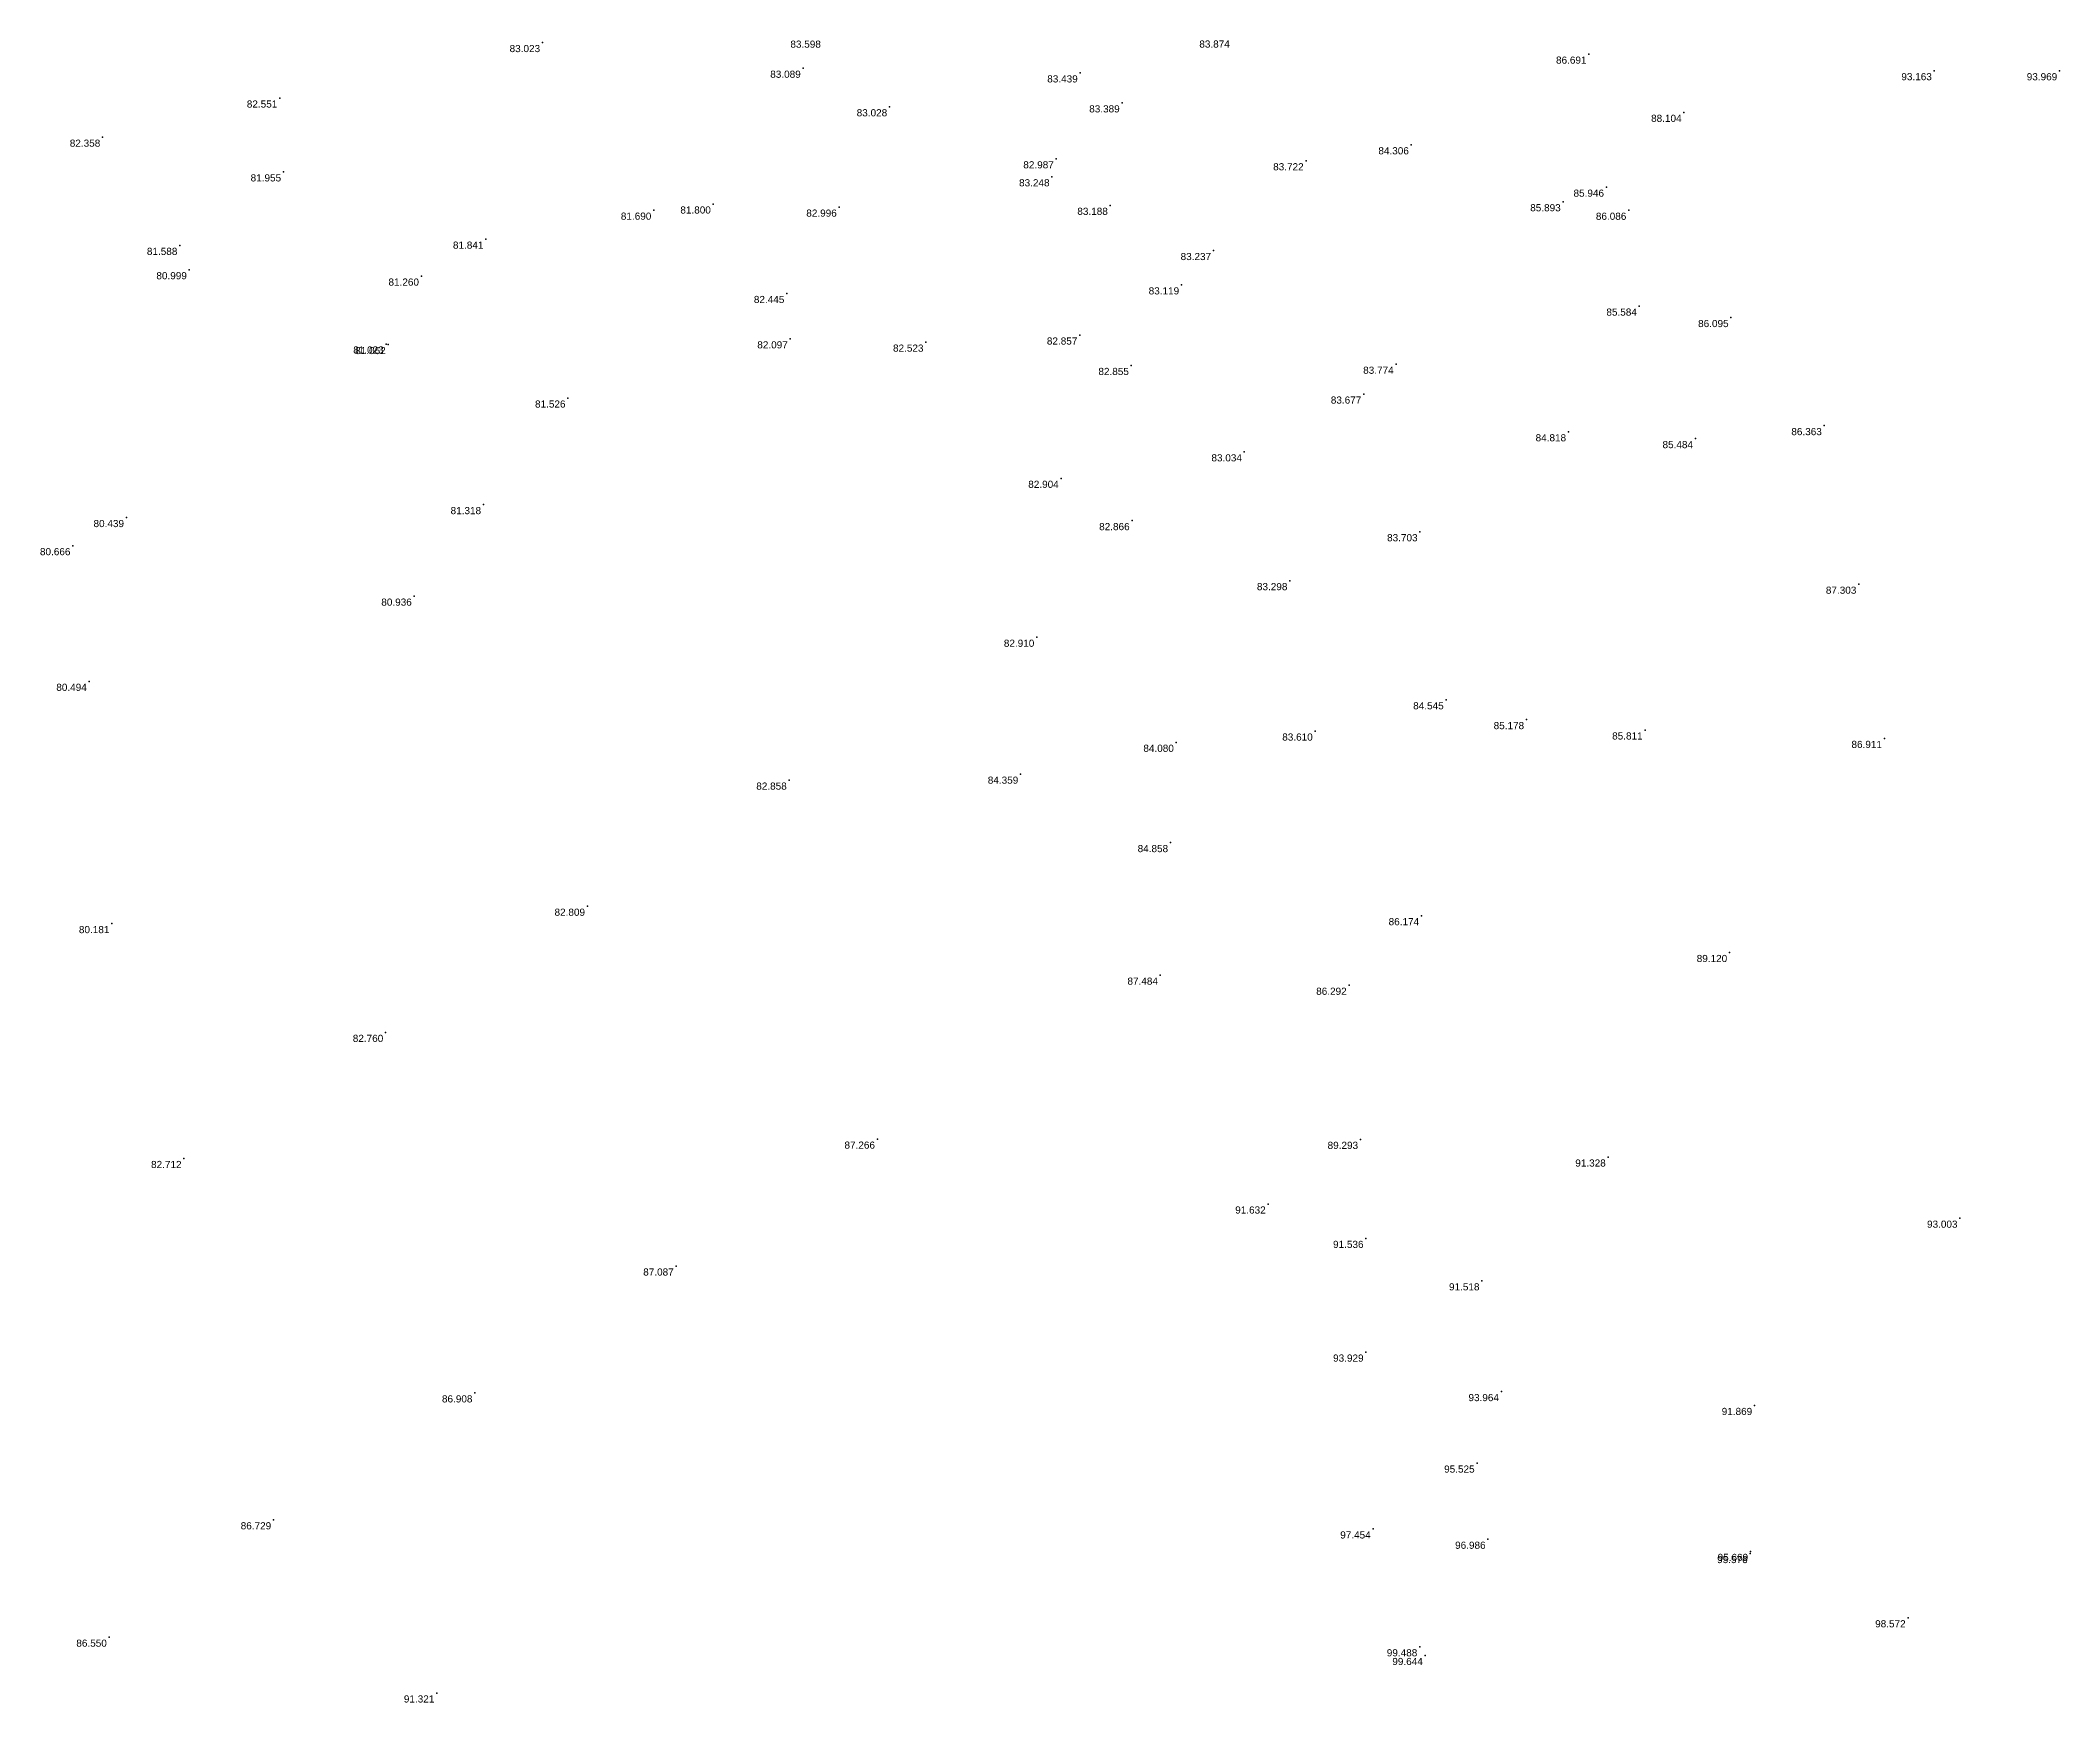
# Model space of a CAD drawing. Header units: millimetres. Extents: x 706139 to 707011, y 753722 to 954403.
# Drawn here: x 706618.9 to 706703.8, y 954163.2 to 954233 of the extents above; entities that cross this region are included whole.
import ezdxf
from ezdxf.enums import TextEntityAlignment as Align

# ---------------------------------------------------------------- set-up
doc = ezdxf.new("R2010")
doc.units = ezdxf.units.MM
doc.linetypes.add('SOLID_LINE', pattern=[0])
doc.layers.add('Height', color=7, linetype='Continuous')
doc.styles.get("Standard").update_dxf_attribs({"font": 'arial.ttf'})

msp = doc.modelspace()

# ---------------------------------------------------------------- linework, layer by layer
at = {"color": 0, "linetype": 'SOLID_LINE'}
for p in [(706640.0343, 954232.9461, 83.023), (706640.0343, 954232.9461, 83.023), (706650.9886, 954231.8673, 83.0889), (706650.9886, 954231.8673, 83.0889), (706684.013, 954232.4605, 86.6914), (706684.013, 954232.4605, 86.6914), (706662.6302, 954231.6717, 83.4389), (706662.6302, 954231.6717, 83.4389), (706698.5268, 954231.7652, 93.1635), (706698.5268, 954231.7652, 93.1635), (706703.7968, 954231.762, 93.9692), (706703.7968, 954231.762, 93.9692), (706628.9891, 954230.6145, 82.5507), (706628.9891, 954230.6145, 82.5507), (706654.6222, 954230.2469, 83.0282), (706654.6222, 954230.2469, 83.0282), (706664.3934, 954230.411, 83.3891), (706664.3934, 954230.411, 83.3891), (706688.0097, 954230.0131, 88.1036), (706688.0097, 954230.0131, 88.1036), (706621.5491, 954228.9692, 82.3578), (706621.5491, 954228.9692, 82.3578), (706676.5471, 954228.6494, 84.306), (706676.5471, 954228.6494, 84.306), (706661.6242, 954228.0589, 82.9869), (706661.6242, 954228.0589, 82.9869), (706672.1252, 954227.9767, 83.7222), (706672.1252, 954227.9767, 83.7222), (706629.1496, 954227.5095, 81.9553), (706629.1496, 954227.5095, 81.9553), (706661.4461, 954227.3033, 83.2476), (706661.4461, 954227.3033, 83.2476), (706684.7487, 954226.8675, 85.9457), (706684.7487, 954226.8675, 85.9457), (706644.7092, 954225.9015, 81.6901), (706644.7092, 954225.9015, 81.6901), (706647.2107, 954226.1598, 81.7997), (706647.2107, 954226.1598, 81.7997), (706652.5034, 954226.029, 82.9965), (706652.5034, 954226.029, 82.9965), (706663.8949, 954226.1039, 83.1882), (706663.8949, 954226.1039, 83.1882), (706682.9289, 954226.255, 85.8934), (706682.9289, 954226.255, 85.8934), (706685.6879, 954225.8962, 86.0858), (706685.6879, 954225.8962, 86.0858), (706624.7897, 954224.42, 81.5883), (706624.7897, 954224.42, 81.5883), (706637.6526, 954224.682, 81.8411), (706637.6526, 954224.682, 81.8411), (706668.2353, 954224.2035, 83.2374), (706668.2353, 954224.2035, 83.2374), (706625.1883, 954223.3976, 80.9989), (706625.1883, 954223.3976, 80.9989), (706634.9437, 954223.1295, 81.2601), (706634.9437, 954223.1295, 81.2601), (706666.893, 954222.7596, 83.1187), (706666.893, 954222.7596, 83.1187), (706650.2998, 954222.3975, 82.4455), (706650.2998, 954222.3975, 82.4455), (706686.1308, 954221.8674, 85.5841), (706686.1308, 954221.8674, 85.5841), (706689.9849, 954221.3862, 86.0948), (706689.9849, 954221.3862, 86.0948), (706633.4612, 954220.2748, 81.0233), (706633.4612, 954220.2748, 81.0233), (706633.5453, 954220.25, 81.0621), (706633.5453, 954220.25, 81.0621), (706650.4444, 954220.4907, 82.097), (706650.4444, 954220.4907, 82.097), (706656.1478, 954220.3529, 82.523), (706656.1478, 954220.3529, 82.523), (706662.6147, 954220.6516, 82.8569), (706662.6147, 954220.6516, 82.8569), (706664.78, 954219.3722, 82.8546), (706664.78, 954219.3722, 82.8546), (706675.9082, 954219.4234, 83.7744), (706675.9082, 954219.4234, 83.7744), (706641.1022, 954218.0022, 81.526), (706641.1022, 954218.0022, 81.526), (706674.5476, 954218.1701, 83.6769), (706674.5476, 954218.1701, 83.6769), (706683.1558, 954216.5841, 84.8184), (706683.1558, 954216.5841, 84.8184), (706693.9031, 954216.8429, 86.3633), (706693.9031, 954216.8429, 86.3633), (706669.531, 954215.7402, 83.0343), (706669.531, 954215.7402, 83.0343), (706688.4892, 954216.296, 85.4841), (706688.4892, 954216.296, 85.4841), (706661.8321, 954214.6275, 82.9044), (706661.8321, 954214.6275, 82.9044), (706637.5544, 954213.5218, 81.3177), (706637.5544, 954213.5218, 81.3177), (706622.5469, 954212.9779, 80.439), (706622.5469, 954212.9779, 80.439), (706664.8116, 954212.8486, 82.8664), (706664.8116, 954212.8486, 82.8664), (706676.9131, 954212.3822, 83.703), (706676.9131, 954212.3822, 83.703), (706620.2954, 954211.7958, 80.6665), (706620.2954, 954211.7958, 80.6665), (706671.4427, 954210.3256, 83.2984), (706671.4427, 954210.3256, 83.2984), (706695.3543, 954210.1759, 87.303), (706695.3543, 954210.1759, 87.303), (706634.6416, 954209.6744, 80.9362), (706634.6416, 954209.6744, 80.9362), (706660.8061, 954207.9452, 82.9099), (706660.8061, 954207.9452, 82.9099), (706620.9827, 954206.0931, 80.4943), (706620.9827, 954206.0931, 80.4943), (706678.0104, 954205.3182, 84.5453), (706678.0104, 954205.3182, 84.5453), (706672.5066, 954204.0022, 83.6096), (706672.5066, 954204.0022, 83.6096), (706681.391, 954204.483, 85.178), (706686.372, 954204.048, 85.811), (706666.67, 954203.5292, 84.0796), (706666.67, 954203.5292, 84.0796), (706696.4303, 954203.6926, 86.9107), (706696.4303, 954203.6926, 86.9107), (706660.1313, 954202.19, 84.3588), (706660.1313, 954202.19, 84.3588), (706650.401, 954201.94, 82.858), (706666.4291, 954199.3123, 84.8577), (706666.4291, 954199.3123, 84.8577), (706641.922, 954196.638, 82.809), (706676.9779, 954196.2397, 86.1744), (706676.9779, 954196.2397, 86.1744), (706621.9324, 954195.9073, 80.181), (706621.9324, 954195.9073, 80.181), (706689.926, 954194.693, 89.12), (706666.0011, 954193.7398, 87.4835), (706666.0011, 954193.7398, 87.4835), (706673.9332, 954193.3151, 86.2923), (706673.9332, 954193.3151, 86.2923), (706633.443, 954191.335, 82.76), (706654.108, 954186.847, 87.266), (706624.965, 954186.033, 82.712), (706674.4137, 954186.837, 89.2928), (706674.4137, 954186.837, 89.2928), (706684.822, 954186.094, 91.328), (706670.5298, 954184.1189, 91.6322), (706670.5298, 954184.1189, 91.6322), (706699.606, 954183.523, 93.003), (706674.6418, 954182.674, 91.5357), (706674.6418, 954182.674, 91.5357), (706645.65, 954181.512, 87.087), (706679.5155, 954180.8893, 91.5181), (706679.5155, 954180.8893, 91.5181), (706674.644, 954177.8944, 93.9287), (706674.644, 954177.8944, 93.9287), (706637.191, 954176.178, 86.908), (706680.3336, 954176.2327, 93.9638), (706680.3336, 954176.2327, 93.9638), (706690.9769, 954175.651, 91.8687), (706690.9769, 954175.651, 91.8687), (706679.3108, 954173.228, 95.5251), (706679.3108, 954173.228, 95.5251), (706628.733, 954170.843, 86.729), (706674.944, 954170.4588, 97.4539), (706674.944, 954170.4588, 97.4539), (706679.7722, 954170.0256, 96.9858), (706679.7722, 954170.0256, 96.9858), (706690.7853, 954169.4241, 95.5762), (706690.7853, 954169.4241, 95.5762), (706690.8048, 954169.5144, 95.6692), (706690.8048, 954169.5144, 95.6692), (706697.4259, 954166.7239, 98.5715), (706697.4259, 954166.7239, 98.5715), (706621.8249, 954165.9083, 86.5504), (706676.901, 954165.5053, 99.4884), (706676.901, 954165.5053, 99.4884), (706677.1334, 954165.139, 99.6439), (706677.1334, 954165.139, 99.6439), (706635.589, 954163.563, 91.321)]:
    msp.add_point(p, dxfattribs=at)

# ---------------------------------------------------------------- texts
at = {"layer": 'Height', "color": 4, "linetype": 'SOLID_LINE'}
for s, p in [('83.023', (706639.9343, 954232.8461, 83.023)), ('83.023', (706639.9343, 954232.8461, 83.023)), ('83.598', (706651.7352, 954233.0315, 83.5979)), ('83.598', (706651.7352, 954233.0315, 83.5979)), ('83.874', (706668.9212, 954233.0357, 83.8742)), ('83.874', (706668.9212, 954233.0357, 83.8742)), ('86.691', (706683.913, 954232.3605, 86.6914)), ('86.691', (706683.913, 954232.3605, 86.6914)), ('83.089', (706650.8886, 954231.7673, 83.0889)), ('83.089', (706650.8886, 954231.7673, 83.0889)), ('83.439', (706662.5302, 954231.5717, 83.4389)), ('83.439', (706662.5302, 954231.5717, 83.4389)), ('93.163', (706698.4268, 954231.6652, 93.1635)), ('93.163', (706698.4268, 954231.6652, 93.1635)), ('93.969', (706703.6968, 954231.662, 93.9692)), ('93.969', (706703.6968, 954231.662, 93.9692)), ('82.551', (706628.8891, 954230.5145, 82.5507)), ('82.551', (706628.8891, 954230.5145, 82.5507)), ('83.028', (706654.5222, 954230.1469, 83.0282)), ('83.028', (706654.5222, 954230.1469, 83.0282)), ('83.389', (706664.2934, 954230.311, 83.3891)), ('83.389', (706664.2934, 954230.311, 83.3891)), ('88.104', (706687.9097, 954229.9131, 88.1036)), ('88.104', (706687.9097, 954229.9131, 88.1036)), ('82.358', (706621.4491, 954228.8692, 82.3578)), ('82.358', (706621.4491, 954228.8692, 82.3578)), ('84.306', (706676.4471, 954228.5494, 84.306)), ('84.306', (706676.4471, 954228.5494, 84.306)), ('82.987', (706661.5242, 954227.9589, 82.9869)), ('82.987', (706661.5242, 954227.9589, 82.9869)), ('83.722', (706672.0252, 954227.8767, 83.7222)), ('83.722', (706672.0252, 954227.8767, 83.7222)), ('81.955', (706629.0496, 954227.4095, 81.9553)), ('81.955', (706629.0496, 954227.4095, 81.9553)), ('83.248', (706661.3461, 954227.2033, 83.2476)), ('83.248', (706661.3461, 954227.2033, 83.2476)), ('85.946', (706684.6487, 954226.7675, 85.9457)), ('85.946', (706684.6487, 954226.7675, 85.9457)), ('81.800', (706647.1107, 954226.0598, 81.7997)), ('81.800', (706647.1107, 954226.0598, 81.7997)), ('82.996', (706652.4034, 954225.929, 82.9965)), ('82.996', (706652.4034, 954225.929, 82.9965)), ('83.188', (706663.7949, 954226.0039, 83.1882)), ('83.188', (706663.7949, 954226.0039, 83.1882)), ('85.893', (706682.8289, 954226.155, 85.8934)), ('85.893', (706682.8289, 954226.155, 85.8934)), ('81.690', (706644.6092, 954225.8015, 81.6901)), ('81.690', (706644.6092, 954225.8015, 81.6901)), ('86.086', (706685.5879, 954225.7962, 86.0858)), ('86.086', (706685.5879, 954225.7962, 86.0858)), ('81.588', (706624.6897, 954224.32, 81.5883)), ('81.588', (706624.6897, 954224.32, 81.5883)), ('81.841', (706637.5526, 954224.582, 81.8411)), ('81.841', (706637.5526, 954224.582, 81.8411)), ('83.237', (706668.1353, 954224.1035, 83.2374)), ('83.237', (706668.1353, 954224.1035, 83.2374)), ('80.999', (706625.0883, 954223.2976, 80.9989)), ('80.999', (706625.0883, 954223.2976, 80.9989)), ('81.260', (706634.8437, 954223.0295, 81.2601)), ('81.260', (706634.8437, 954223.0295, 81.2601)), ('83.119', (706666.793, 954222.6596, 83.1187)), ('83.119', (706666.793, 954222.6596, 83.1187)), ('82.445', (706650.1998, 954222.2975, 82.4455)), ('82.445', (706650.1998, 954222.2975, 82.4455)), ('85.584', (706686.0308, 954221.7674, 85.5841)), ('85.584', (706686.0308, 954221.7674, 85.5841)), ('86.095', (706689.8849, 954221.2862, 86.0948)), ('86.095', (706689.8849, 954221.2862, 86.0948)), ('81.023', (706633.3612, 954220.1748, 81.0233)), ('81.023', (706633.3612, 954220.1748, 81.0233)), ('81.062', (706633.4453, 954220.15, 81.0621)), ('81.062', (706633.4453, 954220.15, 81.0621)), ('82.097', (706650.3444, 954220.3907, 82.097)), ('82.097', (706650.3444, 954220.3907, 82.097)), ('82.523', (706656.0478, 954220.2529, 82.523)), ('82.523', (706656.0478, 954220.2529, 82.523)), ('82.857', (706662.5147, 954220.5516, 82.8569)), ('82.857', (706662.5147, 954220.5516, 82.8569)), ('82.855', (706664.68, 954219.2722, 82.8546)), ('82.855', (706664.68, 954219.2722, 82.8546)), ('83.774', (706675.8082, 954219.3234, 83.7744)), ('83.774', (706675.8082, 954219.3234, 83.7744)), ('81.526', (706641.0022, 954217.9022, 81.526)), ('81.526', (706641.0022, 954217.9022, 81.526)), ('83.677', (706674.4476, 954218.0701, 83.6769)), ('83.677', (706674.4476, 954218.0701, 83.6769)), ('86.363', (706693.8031, 954216.7429, 86.3633)), ('86.363', (706693.8031, 954216.7429, 86.3633)), ('84.818', (706683.0558, 954216.4841, 84.8184)), ('84.818', (706683.0558, 954216.4841, 84.8184)), ('85.484', (706688.3892, 954216.196, 85.4841)), ('85.484', (706688.3892, 954216.196, 85.4841)), ('83.034', (706669.431, 954215.6402, 83.0343)), ('83.034', (706669.431, 954215.6402, 83.0343)), ('82.904', (706661.7321, 954214.5275, 82.9044)), ('82.904', (706661.7321, 954214.5275, 82.9044)), ('81.318', (706637.4544, 954213.4218, 81.3177)), ('81.318', (706637.4544, 954213.4218, 81.3177)), ('80.439', (706622.4469, 954212.8779, 80.439)), ('80.439', (706622.4469, 954212.8779, 80.439)), ('82.866', (706664.7116, 954212.7486, 82.8664)), ('82.866', (706664.7116, 954212.7486, 82.8664)), ('80.666', (706620.1954, 954211.6958, 80.6665)), ('80.666', (706620.1954, 954211.6958, 80.6665)), ('83.703', (706676.8131, 954212.2822, 83.703)), ('83.703', (706676.8131, 954212.2822, 83.703)), ('83.298', (706671.3427, 954210.2256, 83.2984)), ('83.298', (706671.3427, 954210.2256, 83.2984)), ('87.303', (706695.2543, 954210.0759, 87.303)), ('87.303', (706695.2543, 954210.0759, 87.303)), ('80.936', (706634.5416, 954209.5744, 80.9362)), ('80.936', (706634.5416, 954209.5744, 80.9362)), ('82.910', (706660.7061, 954207.8452, 82.9099)), ('82.910', (706660.7061, 954207.8452, 82.9099)), ('80.494', (706620.8827, 954205.9931, 80.4943)), ('80.494', (706620.8827, 954205.9931, 80.4943)), ('84.545', (706677.9104, 954205.2182, 84.5453)), ('84.545', (706677.9104, 954205.2182, 84.5453)), ('83.610', (706672.4066, 954203.9022, 83.6096)), ('83.610', (706672.4066, 954203.9022, 83.6096)), ('85.178', (706681.291, 954204.383, 85.178)), ('85.811', (706686.272, 954203.948, 85.811)), ('84.080', (706666.57, 954203.4292, 84.0796)), ('84.080', (706666.57, 954203.4292, 84.0796)), ('86.911', (706696.3303, 954203.5926, 86.9107)), ('86.911', (706696.3303, 954203.5926, 86.9107)), ('82.858', (706650.301, 954201.84, 82.858)), ('84.359', (706660.0313, 954202.09, 84.3588)), ('84.359', (706660.0313, 954202.09, 84.3588)), ('84.858', (706666.3291, 954199.2123, 84.8577)), ('84.858', (706666.3291, 954199.2123, 84.8577)), ('82.809', (706641.822, 954196.538, 82.809)), ('80.181', (706621.8324, 954195.8073, 80.181)), ('80.181', (706621.8324, 954195.8073, 80.181)), ('86.174', (706676.8779, 954196.1397, 86.1744)), ('86.174', (706676.8779, 954196.1397, 86.1744)), ('89.120', (706689.826, 954194.593, 89.12)), ('87.484', (706665.9011, 954193.6398, 87.4835)), ('87.484', (706665.9011, 954193.6398, 87.4835)), ('86.292', (706673.8332, 954193.2151, 86.2923)), ('86.292', (706673.8332, 954193.2151, 86.2923)), ('82.760', (706633.343, 954191.235, 82.76)), ('87.266', (706654.008, 954186.747, 87.266)), ('89.293', (706674.3137, 954186.737, 89.2928)), ('89.293', (706674.3137, 954186.737, 89.2928)), ('91.328', (706684.722, 954185.994, 91.328)), ('82.712', (706624.865, 954185.933, 82.712)), ('91.632', (706670.4298, 954184.0189, 91.6322)), ('91.632', (706670.4298, 954184.0189, 91.6322)), ('93.003', (706699.506, 954183.423, 93.003)), ('91.536', (706674.5418, 954182.574, 91.5357)), ('91.536', (706674.5418, 954182.574, 91.5357)), ('87.087', (706645.55, 954181.412, 87.087)), ('91.518', (706679.4155, 954180.7893, 91.5181)), ('91.518', (706679.4155, 954180.7893, 91.5181)), ('93.929', (706674.544, 954177.7944, 93.9287)), ('93.929', (706674.544, 954177.7944, 93.9287)), ('86.908', (706637.091, 954176.078, 86.908)), ('93.964', (706680.2336, 954176.1327, 93.9638)), ('93.964', (706680.2336, 954176.1327, 93.9638)), ('91.869', (706690.8769, 954175.551, 91.8687)), ('91.869', (706690.8769, 954175.551, 91.8687)), ('95.525', (706679.2108, 954173.128, 95.5251)), ('95.525', (706679.2108, 954173.128, 95.5251)), ('86.729', (706628.633, 954170.743, 86.729)), ('97.454', (706674.844, 954170.3588, 97.4539)), ('97.454', (706674.844, 954170.3588, 97.4539)), ('96.986', (706679.6722, 954169.9256, 96.9858)), ('96.986', (706679.6722, 954169.9256, 96.9858)), ('95.576', (706690.6853, 954169.3241, 95.5762)), ('95.576', (706690.6853, 954169.3241, 95.5762)), ('95.669', (706690.7048, 954169.4144, 95.6692)), ('95.669', (706690.7048, 954169.4144, 95.6692)), ('98.572', (706697.3259, 954166.6239, 98.5715)), ('98.572', (706697.3259, 954166.6239, 98.5715)), ('86.550', (706621.7249, 954165.8083, 86.5504)), ('99.488', (706676.801, 954165.4053, 99.4884)), ('99.488', (706676.801, 954165.4053, 99.4884)), ('99.644', (706677.0334, 954165.039, 99.6439)), ('99.644', (706677.0334, 954165.039, 99.6439)), ('91.321', (706635.489, 954163.463, 91.321))]:
    msp.add_text(s, height=0.3, dxfattribs=at).set_placement(p, align=Align.TOP_RIGHT)

doc.saveas('drawing.dxf')
